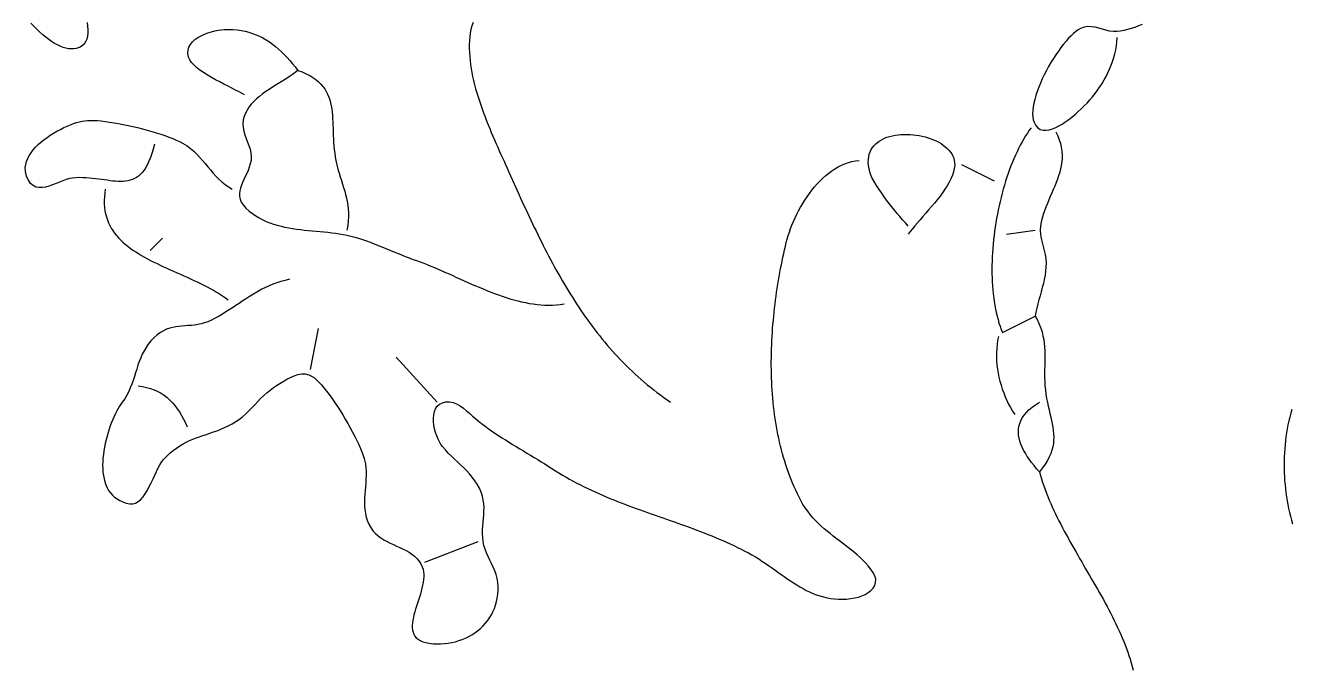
# Model space of a CAD drawing. Header units: millimetres. Extents: x 144 to 1034, y 80 to 1104.
# Drawn here: x 374 to 683.1, y 340.8 to 497.5 of the extents above; entities that cross this region are included whole.
import ezdxf

# ---------------------------------------------------------------- set-up
doc = ezdxf.new("R2010")
doc.units = ezdxf.units.MM
doc.layers.add('0_0_0', color=3, linetype='Continuous')

msp = doc.modelspace()

# ---------------------------------------------------------------- linework, layer by layer
at = {"layer": '0_0_0'}
for points in [[(389.11, 498.21), (389.22, 497.32), (389.27, 496.46), (389.26, 495.64), (389.18, 494.88), (389, 494.17), (388.73, 493.53), (388.36, 492.98), (387.86, 492.51), (387.23, 492.15), (386.46, 491.9), (385.85, 491.8), (385.21, 491.78), (384.57, 491.83), (383.91, 491.96), (383.23, 492.16), (382.54, 492.43), (381.85, 492.76), (381.15, 493.15), (380.43, 493.6), (379.72, 494.1), (379, 494.65), (378.28, 495.25), (377.55, 495.9), (376.83, 496.59), (376.11, 497.31), (375.39, 498.07)], [(483.29, 498.2), (482.97, 497.4), (482.75, 496.54), (482.6, 495.63), (482.49, 494.71), (482.42, 493.78), (482.38, 492.83), (482.38, 491.88), (482.41, 490.92), (482.47, 489.96), (482.56, 488.98), (482.68, 488), (482.83, 487.02), (483, 486.03), (483.2, 485.04), (483.42, 484.05), (483.67, 483.06), (483.93, 482.07), (484.21, 481.08), (484.51, 480.09), (484.83, 479.1), (485.16, 478.11), (485.5, 477.13), (485.85, 476.16), (486.22, 475.19), (486.59, 474.23), (486.97, 473.27), (487.36, 472.33), (487.75, 471.39), (488.14, 470.47), (488.53, 469.56), (488.93, 468.65), (489.32, 467.77), (489.71, 466.89), (490.1, 466.03), (490.48, 465.19), (490.85, 464.37), (491.21, 463.56), (491.62, 462.65), (492.03, 461.74), (492.44, 460.83), (492.85, 459.92), (493.26, 459.01), (493.67, 458.11), (494.07, 457.2), (494.49, 456.3), (494.9, 455.39), (495.31, 454.49), (495.72, 453.6), (496.14, 452.7), (496.55, 451.8), (496.97, 450.91), (497.39, 450.02), (497.82, 449.13), (498.24, 448.24), (498.67, 447.36), (499.1, 446.48), (499.53, 445.6), (499.97, 444.72), (500.41, 443.85), (500.85, 442.98), (501.3, 442.11), (501.75, 441.25), (502.21, 440.39), (502.67, 439.53), (503.13, 438.67), (503.6, 437.82), (504.07, 436.98), (504.55, 436.13), (505.03, 435.29), (505.52, 434.46), (506.01, 433.63), (506.51, 432.8), (507.02, 431.98), (507.53, 431.16), (508.05, 430.35), (508.57, 429.54), (509.1, 428.73), (509.64, 427.93), (510.19, 427.14), (510.74, 426.35), (511.3, 425.57), (511.86, 424.79), (512.44, 424.01), (513.02, 423.25), (513.61, 422.48), (514.21, 421.73), (514.81, 420.98), (515.43, 420.23), (516.05, 419.49), (516.69, 418.76), (517.33, 418.03), (517.98, 417.31), (518.64, 416.6), (519.31, 415.89), (520, 415.19), (520.69, 414.5), (521.39, 413.81), (522.1, 413.13), (522.82, 412.46), (523.56, 411.79), (524.3, 411.14), (525.06, 410.49), (525.82, 409.84), (526.6, 409.21), (527.39, 408.58), (528.19, 407.96), (529.01, 407.35), (529.83, 406.74), (530.67, 406.15), (531.52, 405.56)], [(646.6, 497.77), (645.69, 497.39), (644.8, 497.04), (643.91, 496.74), (643.04, 496.49), (642.18, 496.28), (641.34, 496.13), (640.52, 496.04), (639.59, 496.03), (638.67, 496.15), (637.78, 496.36), (636.9, 496.61), (636.02, 496.87), (635.15, 497.08), (634.27, 497.22), (633.38, 497.24), (632.47, 497.09), (631.54, 496.74), (631, 496.44), (630.44, 496.04), (629.86, 495.56), (629.26, 495.01), (628.65, 494.38), (628.03, 493.69), (627.41, 492.94), (626.79, 492.13), (626.16, 491.28), (625.55, 490.38), (624.95, 489.45), (624.36, 488.49), (623.79, 487.5), (623.24, 486.5), (622.72, 485.48), (622.24, 484.46), (621.78, 483.44), (621.37, 482.42), (620.99, 481.42), (620.67, 480.43), (620.39, 479.46), (620.17, 478.53), (620.01, 477.63), (619.91, 476.77), (619.88, 475.96), (619.92, 475.21), (620.03, 474.51), (620.22, 473.88), (620.63, 473.08), (621.15, 472.51), (621.75, 472.15), (622.43, 471.97), (623.16, 471.96), (623.93, 472.08), (624.72, 472.31), (625.52, 472.63), (626.3, 473.03), (627.06, 473.46), (627.78, 473.92), (628.44, 474.38), (629.02, 474.81), (629.51, 475.19), (630.28, 475.82), (631.03, 476.48), (631.76, 477.16), (632.47, 477.86), (633.17, 478.59), (633.84, 479.33), (634.49, 480.1), (635.12, 480.88), (635.72, 481.69), (636.29, 482.51), (636.83, 483.35), (637.34, 484.21), (637.82, 485.09), (638.27, 485.97), (638.68, 486.88), (639.05, 487.8), (639.39, 488.73), (639.69, 489.67), (639.94, 490.63), (640.16, 491.6), (640.32, 492.57), (640.45, 493.56), (640.52, 494.56)], [(427.52, 480.56), (426.91, 480.92), (426.18, 481.31), (425.35, 481.74), (424.45, 482.2), (423.49, 482.68), (422.49, 483.19), (421.47, 483.72), (420.44, 484.27), (419.42, 484.84), (418.43, 485.43), (417.49, 486.03), (416.62, 486.64), (415.83, 487.26), (415.14, 487.88), (414.58, 488.51), (414.15, 489.15), (413.87, 489.78), (413.7, 490.65), (413.73, 491.45), (413.94, 492.2), (414.3, 492.87), (414.8, 493.49), (415.42, 494.05), (416.12, 494.55), (416.9, 494.99), (417.72, 495.37), (418.58, 495.7), (419.44, 495.97), (420.28, 496.18), (421.09, 496.34), (421.85, 496.45), (422.52, 496.51), (423.61, 496.54), (424.67, 496.51), (425.69, 496.43), (426.68, 496.29), (427.64, 496.11), (428.56, 495.87), (429.46, 495.59), (430.34, 495.26), (431.18, 494.88), (432, 494.46), (432.8, 494), (433.58, 493.5), (434.34, 492.96), (435.08, 492.38), (435.81, 491.76), (436.52, 491.11), (437.21, 490.43), (437.89, 489.71), (438.56, 488.97), (439.23, 488.19), (439.88, 487.39), (440.52, 486.56), (439.89, 486.04), (439.2, 485.53), (438.46, 485.02), (437.69, 484.52), (436.88, 484.01), (436.06, 483.5), (435.22, 482.99), (434.38, 482.46), (433.55, 481.92), (432.73, 481.37), (431.94, 480.8), (431.17, 480.21), (430.45, 479.6), (429.77, 478.96), (429.15, 478.29), (428.6, 477.6), (428.12, 476.87), (427.73, 476.1), (427.42, 475.29), (427.22, 474.45), (427.13, 473.55), (427.17, 472.61), (427.33, 471.7), (427.59, 470.81), (427.91, 469.93), (428.25, 469.06), (428.58, 468.19), (428.86, 467.31), (429.07, 466.42), (429.16, 465.5), (429.1, 464.56), (428.93, 463.71), (428.68, 462.9), (428.39, 462.11), (428.06, 461.36), (427.71, 460.62), (427.36, 459.91), (427.03, 459.21), (426.74, 458.52), (426.5, 457.84), (426.33, 457.16), (426.25, 456.48), (426.28, 455.8), (426.44, 455.11), (426.73, 454.41), (427.19, 453.7), (427.83, 452.96), (428.66, 452.21), (429.45, 451.6), (430.27, 451.04), (431.1, 450.54), (431.95, 450.1), (432.81, 449.7), (433.7, 449.34), (434.59, 449.03), (435.5, 448.75), (436.42, 448.51), (437.35, 448.3), (438.29, 448.11), (439.23, 447.95), (440.19, 447.82), (441.14, 447.69), (442.1, 447.58), (443.07, 447.49), (444.03, 447.39), (444.99, 447.31), (445.96, 447.22), (446.91, 447.13), (447.87, 447.03), (448.82, 446.92), (449.76, 446.8), (450.69, 446.66), (451.61, 446.5), (452.52, 446.32), (453.46, 446.1), (454.41, 445.85), (455.35, 445.57), (456.3, 445.26), (457.25, 444.94), (458.21, 444.59), (459.16, 444.23), (460.12, 443.85), (461.07, 443.47), (462.02, 443.08), (462.97, 442.68), (463.92, 442.29), (464.87, 441.9), (465.81, 441.51), (466.74, 441.14), (467.68, 440.78), (468.6, 440.43), (469.52, 440.11), (470.39, 439.8), (471.26, 439.48), (472.13, 439.14), (473.01, 438.79), (473.89, 438.42), (474.78, 438.05), (475.67, 437.66), (476.57, 437.26), (477.47, 436.86), (478.38, 436.45), (479.29, 436.04), (480.2, 435.63), (481.11, 435.22), (482.03, 434.81), (482.95, 434.4), (483.88, 434), (484.81, 433.6), (485.74, 433.21), (486.67, 432.83), (487.6, 432.46), (488.54, 432.1), (489.48, 431.75), (490.42, 431.42), (491.36, 431.11), (492.3, 430.82), (493.24, 430.55), (494.19, 430.3), (495.13, 430.07), (496.08, 429.87), (497.03, 429.69), (497.97, 429.54), (498.92, 429.42), (499.86, 429.34), (500.81, 429.28), (501.75, 429.26), (502.7, 429.28), (503.64, 429.33), (504.58, 429.42), (505.52, 429.56)], [(440.52, 486.56), (441.58, 486.17), (442.55, 485.74), (443.43, 485.29), (444.22, 484.81), (444.94, 484.3), (445.58, 483.76), (446.14, 483.2), (446.65, 482.61), (447.09, 482.01), (447.47, 481.37), (447.8, 480.72), (448.08, 480.04), (448.31, 479.35), (448.51, 478.63), (448.67, 477.9), (448.79, 477.15), (448.89, 476.39), (448.97, 475.61), (449.02, 474.82), (449.07, 474.01), (449.1, 473.19), (449.13, 472.36), (449.15, 471.52), (449.18, 470.67), (449.22, 469.82), (449.26, 468.95), (449.33, 468.08), (449.41, 467.21), (449.52, 466.33), (449.65, 465.44), (449.82, 464.56), (450.07, 463.49), (450.33, 462.47), (450.6, 461.5), (450.88, 460.57), (451.16, 459.67), (451.44, 458.79), (451.7, 457.93), (451.96, 457.08), (452.19, 456.24), (452.4, 455.39), (452.58, 454.53), (452.72, 453.65), (452.82, 452.74), (452.87, 451.8), (452.88, 450.82), (452.82, 449.79), (452.71, 448.71), (452.52, 447.56)], [(405.52, 468.56), (405.21, 467.36), (404.89, 466.27), (404.54, 465.28), (404.18, 464.38), (403.8, 463.57), (403.4, 462.86), (402.99, 462.22), (402.56, 461.66), (402.11, 461.18), (401.64, 460.77), (401.16, 460.42), (400.66, 460.13), (400.14, 459.9), (399.61, 459.72), (399.06, 459.59), (398.49, 459.5), (397.91, 459.45), (397.31, 459.43), (396.69, 459.45), (396.06, 459.49), (395.41, 459.55), (394.75, 459.63), (394.06, 459.72), (393.37, 459.82), (392.65, 459.92), (391.92, 460.02), (391.18, 460.12), (390.42, 460.2), (389.64, 460.28), (388.85, 460.33), (388.04, 460.36), (387.22, 460.37), (386.38, 460.34), (385.52, 460.28), (384.79, 460.15), (384.01, 459.93), (383.2, 459.63), (382.36, 459.29), (381.5, 458.93), (380.64, 458.59), (379.79, 458.29), (378.95, 458.07), (378.13, 457.94), (377.35, 457.93), (376.61, 458.08), (375.92, 458.42), (375.3, 458.96), (374.75, 459.75), (374.38, 460.52), (374.14, 461.29), (374.02, 462.06), (374.01, 462.82), (374.11, 463.57), (374.31, 464.31), (374.59, 465.03), (374.96, 465.75), (375.41, 466.45), (375.93, 467.13), (376.51, 467.79), (377.15, 468.43), (377.83, 469.04), (378.56, 469.64), (379.32, 470.2), (380.11, 470.74), (380.91, 471.25), (381.73, 471.72), (382.56, 472.16), (383.38, 472.57), (384.2, 472.94), (385, 473.26), (385.78, 473.55), (386.53, 473.8), (387.24, 474), (387.91, 474.15), (388.52, 474.25), (389.18, 474.32), (389.91, 474.34), (390.73, 474.33), (391.61, 474.28), (392.55, 474.2), (393.55, 474.09), (394.59, 473.94), (395.68, 473.77), (396.79, 473.58), (397.93, 473.36), (399.09, 473.12), (400.25, 472.86), (401.42, 472.58), (402.59, 472.28), (403.74, 471.97), (404.87, 471.65), (405.98, 471.31), (407.05, 470.97), (408.08, 470.62), (409.06, 470.26), (409.99, 469.9), (410.85, 469.54), (411.64, 469.18), (412.35, 468.82), (412.98, 468.46), (413.51, 468.11), (414.33, 467.47), (415.11, 466.8), (415.84, 466.08), (416.55, 465.34), (417.23, 464.57), (417.89, 463.8), (418.55, 463.02), (419.2, 462.24), (419.87, 461.47), (420.55, 460.73), (421.26, 460.01), (422.01, 459.32), (422.79, 458.68), (423.63, 458.09), (424.52, 457.56)], [(589.52, 448.56), (588.83, 449.32), (588.14, 450.09), (587.46, 450.86), (586.79, 451.64), (586.13, 452.43), (585.48, 453.23), (584.85, 454.04), (584.23, 454.86), (583.63, 455.7), (583.04, 456.56), (582.43, 457.48), (581.8, 458.43), (581.21, 459.42), (580.67, 460.44), (580.24, 461.49), (579.94, 462.56), (579.82, 463.36), (579.76, 464.11), (579.78, 464.83), (579.86, 465.5), (580.01, 466.12), (580.23, 466.71), (580.5, 467.26), (580.82, 467.76), (581.19, 468.23), (581.62, 468.65), (582.08, 469.04), (582.59, 469.39), (583.14, 469.71), (583.72, 469.98), (584.33, 470.22), (584.98, 470.43), (585.64, 470.6), (586.33, 470.73), (587.03, 470.83), (587.75, 470.9), (588.49, 470.93), (589.22, 470.94), (589.97, 470.91), (590.72, 470.85), (591.46, 470.76), (592.2, 470.64), (592.93, 470.49), (593.65, 470.31), (594.35, 470.1), (595.04, 469.87), (595.7, 469.61), (596.34, 469.32), (596.95, 469.01), (597.53, 468.67), (598.07, 468.31), (598.57, 467.92), (599.04, 467.51), (599.46, 467.08), (599.83, 466.62), (600.14, 466.15), (600.41, 465.65), (600.61, 465.13), (600.76, 464.59), (600.84, 464.03), (600.85, 463.45), (600.76, 462.63), (600.58, 461.79), (600.31, 460.95), (599.95, 460.1), (599.53, 459.24), (599.04, 458.38), (598.49, 457.53), (597.9, 456.67), (597.27, 455.82), (596.6, 454.97), (595.91, 454.13), (595.21, 453.3), (594.49, 452.48), (593.78, 451.68), (593.08, 450.88), (592.4, 450.11), (591.74, 449.35), (591.11, 448.62), (590.53, 447.91), (590, 447.22), (589.52, 446.56)], [(619.52, 472.56), (619.06, 471.92), (618.6, 471.25), (618.16, 470.55), (617.72, 469.83), (617.29, 469.08), (616.87, 468.31), (616.47, 467.51), (616.07, 466.7), (615.68, 465.86), (615.3, 465), (614.94, 464.13), (614.58, 463.23), (614.24, 462.32), (613.91, 461.39), (613.59, 460.45), (613.28, 459.5), (612.99, 458.53), (612.7, 457.55), (612.43, 456.55), (612.17, 455.55), (611.93, 454.54), (611.7, 453.52), (611.48, 452.49), (611.27, 451.46), (611.08, 450.42), (610.9, 449.38), (610.74, 448.33), (610.59, 447.29), (610.46, 446.24), (610.34, 445.19), (610.24, 444.14), (610.15, 443.1), (610.08, 442.05), (610.02, 441.01), (609.98, 439.98), (609.96, 438.95), (609.95, 437.93), (609.96, 436.91), (609.98, 435.91), (610.02, 434.91), (610.08, 433.93), (610.16, 432.96), (610.26, 432), (610.37, 431.05), (610.5, 430.12), (610.65, 429.2), (610.81, 428.3), (611, 427.42), (611.21, 426.56), (611.43, 425.71), (611.67, 424.89), (611.94, 424.09), (612.22, 423.31), (612.52, 422.56), (620.52, 426.56), (621.06, 425.56), (621.51, 424.59), (621.88, 423.64), (622.17, 422.7), (622.41, 421.77), (622.58, 420.86), (622.71, 419.95), (622.79, 419.05), (622.84, 418.15), (622.86, 417.25), (622.86, 416.34), (622.85, 415.42), (622.83, 414.5), (622.81, 413.56), (622.8, 412.6), (622.8, 411.63), (622.83, 410.63), (622.89, 409.61), (622.99, 408.56), (623.13, 407.51), (623.29, 406.49), (623.48, 405.52), (623.67, 404.58), (623.88, 403.67), (624.09, 402.78), (624.29, 401.92), (624.48, 401.08), (624.65, 400.26), (624.8, 399.45), (624.91, 398.65), (624.99, 397.86), (625.03, 397.07), (625.01, 396.27), (624.94, 395.48), (624.8, 394.68), (624.6, 393.86), (624.31, 393.03), (623.95, 392.19), (623.49, 391.32), (622.94, 390.43), (622.29, 389.51), (621.52, 388.56), (620.86, 389.32), (620.23, 390.08), (619.64, 390.84), (619.08, 391.6), (618.57, 392.35), (618.1, 393.1), (617.69, 393.85), (617.32, 394.6), (617.01, 395.34), (616.77, 396.08), (616.58, 396.81), (616.47, 397.53), (616.42, 398.25), (616.45, 398.96), (616.55, 399.67), (616.74, 400.36), (617, 401.05), (617.36, 401.73), (617.81, 402.39), (618.35, 403.05), (618.99, 403.69), (619.73, 404.33), (620.57, 404.95), (621.52, 405.56)], [(625.52, 471.56), (626, 470.58), (626.38, 469.63), (626.67, 468.69), (626.88, 467.77), (627.01, 466.86), (627.07, 465.97), (627.06, 465.09), (627, 464.23), (626.87, 463.37), (626.7, 462.52), (626.48, 461.67), (626.23, 460.83), (625.94, 459.99), (625.63, 459.16), (625.29, 458.32), (624.93, 457.48), (624.57, 456.63), (624.2, 455.79), (623.83, 454.93), (623.47, 454.06), (623.12, 453.19), (622.79, 452.3), (622.48, 451.4), (622.19, 450.49), (621.95, 449.56), (621.77, 448.53), (621.74, 447.52), (621.83, 446.52), (622, 445.53), (622.22, 444.54), (622.47, 443.56), (622.72, 442.58), (622.94, 441.58), (623.1, 440.58), (623.17, 439.56), (623.14, 438.55), (623.06, 437.54), (622.91, 436.54), (622.72, 435.53), (622.5, 434.53), (622.24, 433.53), (621.97, 432.53), (621.69, 431.54), (621.41, 430.54), (621.15, 429.54), (620.91, 428.55), (620.69, 427.55), (620.52, 426.56)], [(438.52, 435.56), (437.43, 435.3), (436.38, 435.01), (435.38, 434.69), (434.41, 434.34), (433.49, 433.95), (432.6, 433.55), (431.74, 433.12), (430.9, 432.67), (430.08, 432.2), (429.28, 431.71), (428.5, 431.21), (427.72, 430.71), (426.94, 430.19), (426.17, 429.67), (425.39, 429.14), (424.6, 428.62), (423.8, 428.09), (422.98, 427.58), (422.15, 427.06), (421.29, 426.56), (420.39, 426.07), (419.47, 425.6), (418.6, 425.21), (417.76, 424.91), (416.93, 424.68), (416.12, 424.52), (415.32, 424.4), (414.54, 424.31), (413.76, 424.25), (413, 424.2), (412.24, 424.14), (411.49, 424.07), (410.75, 423.97), (410, 423.82), (409.25, 423.62), (408.51, 423.35), (407.76, 423), (407, 422.55), (406.23, 422), (405.46, 421.32), (404.67, 420.51), (404.03, 419.74), (403.47, 418.93), (402.98, 418.1), (402.55, 417.25), (402.17, 416.37), (401.82, 415.48), (401.51, 414.57), (401.21, 413.65), (400.92, 412.73), (400.63, 411.81), (400.33, 410.88), (400, 409.96), (399.64, 409.05), (399.24, 408.15), (398.79, 407.27), (398.27, 406.4), (397.68, 405.56), (397.35, 405.1), (397.02, 404.59), (396.69, 404.03), (396.35, 403.42), (396.02, 402.77), (395.69, 402.07), (395.37, 401.34), (395.06, 400.58), (394.76, 399.79), (394.48, 398.97), (394.21, 398.13), (393.96, 397.27), (393.73, 396.39), (393.52, 395.51), (393.34, 394.62), (393.18, 393.72), (393.06, 392.83), (392.97, 391.94), (392.91, 391.05), (392.89, 390.18), (392.91, 389.32), (392.97, 388.48), (393.08, 387.67), (393.23, 386.88), (393.43, 386.12), (393.69, 385.39), (393.99, 384.7), (394.35, 384.05), (394.77, 383.45), (395.25, 382.89), (395.79, 382.38), (396.4, 381.94), (397.07, 381.55), (397.82, 381.22), (398.63, 380.96), (399.52, 380.77), (400.25, 380.75), (400.94, 380.94), (401.58, 381.3), (402.19, 381.82), (402.76, 382.46), (403.29, 383.22), (403.8, 384.06), (404.28, 384.96), (404.74, 385.89), (405.18, 386.84), (405.61, 387.77), (406.03, 388.68), (406.44, 389.52), (406.84, 390.28), (407.25, 390.94), (407.66, 391.47), (408.48, 392.33), (409.3, 393.09), (410.1, 393.77), (410.9, 394.37), (411.7, 394.91), (412.5, 395.38), (413.3, 395.8), (414.1, 396.18), (414.91, 396.52), (415.72, 396.84), (416.54, 397.13), (417.37, 397.42), (418.21, 397.7), (419.06, 397.99), (419.92, 398.29), (420.8, 398.61), (421.7, 398.96), (422.61, 399.35), (423.55, 399.79), (424.51, 400.28), (425.42, 400.82), (426.28, 401.42), (427.08, 402.07), (427.85, 402.76), (428.59, 403.48), (429.31, 404.21), (430.02, 404.96), (430.73, 405.71), (431.45, 406.45), (432.19, 407.17), (432.95, 407.86), (433.76, 408.51), (434.62, 409.12), (435.34, 409.6), (436.11, 410.11), (436.94, 410.64), (437.81, 411.15), (438.7, 411.62), (439.61, 412.01), (440.52, 412.3), (441.44, 412.45), (442.34, 412.45), (443.21, 412.26), (444.06, 411.85), (444.56, 411.48), (445.1, 411.01), (445.67, 410.45), (446.27, 409.8), (446.89, 409.07), (447.53, 408.28), (448.19, 407.42), (448.85, 406.51), (449.51, 405.55), (450.18, 404.55), (450.83, 403.53), (451.48, 402.48), (452.12, 401.42), (452.74, 400.36), (453.33, 399.29), (453.9, 398.24), (454.44, 397.2), (454.94, 396.2), (455.4, 395.22), (455.81, 394.29), (456.17, 393.41), (456.48, 392.59), (456.73, 391.83), (456.92, 391.16), (457.04, 390.56), (457.15, 389.61), (457.2, 388.66), (457.19, 387.72), (457.16, 386.78), (457.09, 385.85), (457.01, 384.91), (456.93, 383.98), (456.86, 383.06), (456.8, 382.13), (456.78, 381.2), (456.8, 380.27), (456.88, 379.34), (457.02, 378.41), (457.24, 377.48), (457.55, 376.54), (457.96, 375.6), (458.4, 374.82), (458.92, 374.12), (459.5, 373.5), (460.14, 372.94), (460.82, 372.44), (461.55, 371.98), (462.3, 371.56), (463.07, 371.17), (463.85, 370.8), (464.64, 370.44), (465.43, 370.08), (466.2, 369.71), (466.95, 369.33), (467.67, 368.92), (468.36, 368.47), (469, 367.97), (469.58, 367.43), (470.09, 366.82), (470.54, 366.13), (470.91, 365.37), (471.09, 364.8), (471.21, 364.2), (471.26, 363.58), (471.27, 362.93), (471.22, 362.26), (471.12, 361.58), (470.99, 360.88), (470.83, 360.16), (470.64, 359.44), (470.43, 358.71), (470.2, 357.98), (469.97, 357.25), (469.73, 356.52), (469.5, 355.8), (469.28, 355.08), (469.07, 354.37), (468.88, 353.68), (468.72, 353), (468.59, 352.34), (468.5, 351.7), (468.45, 351.09), (468.46, 350.5), (468.52, 349.94), (468.64, 349.42), (468.84, 348.93), (469.1, 348.48), (469.45, 348.07), (469.88, 347.7), (470.4, 347.38), (471.02, 347.11), (471.75, 346.89), (472.58, 346.73), (473.53, 346.62), (474.46, 346.58), (475.39, 346.58), (476.31, 346.64), (477.21, 346.75), (478.1, 346.91), (478.98, 347.11), (479.83, 347.36), (480.66, 347.66), (481.47, 348), (482.25, 348.39), (483.01, 348.82), (483.73, 349.29), (484.42, 349.8), (485.08, 350.35), (485.7, 350.93), (486.28, 351.56), (486.82, 352.22), (487.31, 352.92), (487.76, 353.64), (488.16, 354.41), (488.5, 355.2), (488.8, 356.03), (489.04, 356.88), (489.22, 357.76), (489.34, 358.67), (489.4, 359.61), (489.39, 360.57), (489.32, 361.56), (489.16, 362.54), (488.91, 363.48), (488.58, 364.39), (488.21, 365.28), (487.8, 366.16), (487.37, 367.03), (486.96, 367.91), (486.57, 368.79), (486.23, 369.69), (485.95, 370.61), (485.76, 371.56), (485.66, 372.55), (485.62, 373.51), (485.64, 374.45), (485.69, 375.37), (485.77, 376.28), (485.85, 377.18), (485.92, 378.07), (485.96, 378.97), (485.97, 379.86), (485.92, 380.77), (485.79, 381.69), (485.58, 382.62), (485.27, 383.58), (484.84, 384.56), (484.31, 385.52), (483.73, 386.41), (483.1, 387.25), (482.44, 388.05), (481.74, 388.81), (481.01, 389.55), (480.27, 390.27), (479.51, 390.98), (478.76, 391.69), (478, 392.42), (477.26, 393.16), (476.54, 393.92), (475.84, 394.73), (475.47, 395.24), (475.11, 395.85), (474.76, 396.56), (474.44, 397.34), (474.15, 398.17), (473.92, 399.04), (473.74, 399.93), (473.64, 400.81), (473.62, 401.68), (473.69, 402.5), (473.86, 403.27), (474.15, 403.97), (474.57, 404.57), (475.12, 405.06), (475.82, 405.42), (476.67, 405.64), (477.56, 405.65), (478.43, 405.48), (479.29, 405.14), (480.12, 404.67), (480.94, 404.1), (481.72, 403.48), (482.48, 402.82), (483.2, 402.17), (483.88, 401.56), (484.52, 401.02), (485.33, 400.39), (486.15, 399.78), (486.97, 399.18), (487.81, 398.59), (488.65, 398.02), (489.5, 397.45), (490.36, 396.9), (491.22, 396.35), (492.08, 395.81), (492.95, 395.27), (493.82, 394.74), (494.7, 394.21), (495.57, 393.68), (496.45, 393.16), (497.33, 392.63), (498.2, 392.1), (499.07, 391.57), (499.94, 391.03), (500.81, 390.49), (501.67, 389.94), (502.52, 389.39), (503.38, 388.83), (504.25, 388.3), (505.12, 387.77), (505.99, 387.26), (506.87, 386.77), (507.75, 386.29), (508.63, 385.82), (509.52, 385.36), (510.41, 384.92), (511.3, 384.48), (512.2, 384.06), (513.09, 383.65), (514, 383.24), (514.9, 382.85), (515.81, 382.46), (516.72, 382.09), (517.63, 381.72), (518.54, 381.35), (519.45, 381), (520.37, 380.65), (521.29, 380.3), (522.21, 379.96), (523.13, 379.62), (524.05, 379.29), (524.97, 378.96), (525.89, 378.63), (526.81, 378.31), (527.74, 377.99), (528.66, 377.66), (529.59, 377.34), (530.51, 377.02), (531.43, 376.69), (532.36, 376.37), (533.28, 376.04), (534.2, 375.71), (535.12, 375.38), (536.04, 375.05), (536.96, 374.71), (537.88, 374.36), (538.8, 374.01), (539.71, 373.66), (540.63, 373.3), (541.54, 372.93), (542.45, 372.55), (543.36, 372.17), (544.26, 371.78), (545.16, 371.38), (546.07, 370.97), (546.96, 370.55), (547.86, 370.12), (548.75, 369.68), (549.64, 369.23), (550.52, 368.76), (551.37, 368.29), (552.2, 367.81), (553.02, 367.3), (553.82, 366.79), (554.62, 366.26), (555.4, 365.72), (556.18, 365.18), (556.95, 364.63), (557.71, 364.09), (558.48, 363.54), (559.24, 363.01), (560, 362.48), (560.76, 361.96), (561.52, 361.46), (562.29, 360.97), (563.07, 360.5), (563.85, 360.06), (564.64, 359.64), (565.45, 359.25), (566.26, 358.89), (567.1, 358.56), (567.94, 358.28), (568.8, 358.03), (569.69, 357.82), (570.59, 357.66), (571.51, 357.54), (572.46, 357.48), (573.43, 357.47), (574.43, 357.51), (575.46, 357.62), (576.52, 357.79), (577.35, 357.98), (578.18, 358.27), (578.99, 358.63), (579.74, 359.08), (580.4, 359.6), (580.94, 360.19), (581.33, 360.85), (581.55, 361.58), (581.57, 362.36), (581.35, 363.2), (580.86, 364.09), (580.3, 364.87), (579.71, 365.61), (579.09, 366.32), (578.44, 366.99), (577.78, 367.64), (577.09, 368.27), (576.39, 368.88), (575.67, 369.47), (574.94, 370.05), (574.2, 370.62), (573.46, 371.19), (572.71, 371.76), (571.96, 372.32), (571.21, 372.9), (570.46, 373.48), (569.73, 374.08), (569, 374.69), (568.28, 375.33), (567.58, 375.98), (566.9, 376.67), (566.23, 377.38), (565.59, 378.14), (564.98, 378.93), (564.39, 379.76), (563.83, 380.63), (563.31, 381.56), (562.88, 382.39), (562.46, 383.22), (562.06, 384.07), (561.67, 384.92), (561.3, 385.79), (560.94, 386.66), (560.6, 387.54), (560.27, 388.43), (559.96, 389.33), (559.65, 390.24), (559.37, 391.15), (559.09, 392.07), (558.83, 393), (558.58, 393.93), (558.35, 394.87), (558.12, 395.81), (557.91, 396.76), (557.71, 397.72), (557.53, 398.68), (557.36, 399.65), (557.19, 400.62), (557.04, 401.59), (556.91, 402.57), (556.78, 403.55), (556.66, 404.54), (556.56, 405.53), (556.47, 406.52), (556.39, 407.51), (556.31, 408.51), (556.25, 409.51), (556.2, 410.51), (556.16, 411.51), (556.13, 412.52), (556.11, 413.52), (556.1, 414.53), (556.1, 415.53), (556.11, 416.54), (556.13, 417.55), (556.15, 418.55), (556.19, 419.56), (556.23, 420.56), (556.29, 421.56), (556.35, 422.56), (556.42, 423.56), (556.5, 424.56), (556.59, 425.56), (556.68, 426.55), (556.78, 427.54), (556.89, 428.53), (557.01, 429.51), (557.13, 430.49), (557.27, 431.47), (557.4, 432.44), (557.55, 433.4), (557.7, 434.37), (557.86, 435.32), (558.02, 436.28), (558.19, 437.22), (558.37, 438.16), (558.55, 439.1), (558.74, 440.02), (558.94, 440.95), (559.13, 441.86), (559.34, 442.77), (559.55, 443.67), (559.76, 444.56), (559.98, 445.38), (560.22, 446.21), (560.5, 447.06), (560.8, 447.93), (561.14, 448.8), (561.51, 449.67), (561.9, 450.55), (562.32, 451.43), (562.77, 452.31), (563.25, 453.18), (563.75, 454.04), (564.28, 454.89), (564.84, 455.72), (565.42, 456.54), (566.02, 457.33), (566.64, 458.1), (567.29, 458.84), (567.96, 459.55), (568.66, 460.22), (569.37, 460.86), (570.1, 461.46), (570.86, 462.02), (571.63, 462.53), (572.42, 462.99), (573.23, 463.4), (574.06, 463.75), (574.9, 464.05), (575.76, 464.28), (576.63, 464.45), (577.52, 464.56)], [(602.52, 463.56), (610.52, 459.56)], [(393.52, 457.56), (393.39, 456.6), (393.3, 455.68), (393.27, 454.79), (393.28, 453.93), (393.34, 453.11), (393.45, 452.31), (393.6, 451.54), (393.8, 450.79), (394.04, 450.08), (394.32, 449.38), (394.63, 448.72), (394.99, 448.07), (395.38, 447.45), (395.8, 446.85), (396.26, 446.27), (396.75, 445.71), (397.27, 445.17), (397.83, 444.65), (398.4, 444.14), (399.01, 443.65), (399.64, 443.17), (400.29, 442.71), (400.96, 442.26), (401.65, 441.82), (402.37, 441.4), (403.1, 440.98), (403.84, 440.57), (404.6, 440.17), (405.38, 439.78), (406.16, 439.4), (406.96, 439.02), (407.77, 438.64), (408.58, 438.27), (409.4, 437.9), (410.22, 437.53), (411.05, 437.16), (411.87, 436.79), (412.7, 436.42), (413.53, 436.05), (414.35, 435.67), (415.17, 435.29), (415.99, 434.91), (416.8, 434.52), (417.6, 434.12), (418.39, 433.71), (419.17, 433.3), (419.93, 432.87), (420.68, 432.43), (421.42, 431.99), (422.14, 431.52), (422.84, 431.05), (423.52, 430.56)], [(407.52, 445.56), (404.52, 442.56)], [(613.52, 446.56), (620.52, 447.56)], [(445.52, 423.56), (443.52, 413.56)], [(611.52, 421.56), (611.34, 420.59), (611.2, 419.61), (611.11, 418.63), (611.06, 417.64), (611.06, 416.65), (611.09, 415.65), (611.18, 414.65), (611.3, 413.66), (611.46, 412.67), (611.65, 411.69), (611.89, 410.71), (612.16, 409.74), (612.47, 408.78), (612.81, 407.84), (613.19, 406.91), (613.6, 406), (614.03, 405.11), (614.5, 404.23), (615, 403.38), (615.52, 402.56)], [(464.52, 416.56), (474.52, 405.56)], [(401.52, 409.56), (402.6, 409.4), (403.62, 409.19), (404.58, 408.91), (405.49, 408.58), (406.34, 408.19), (407.15, 407.75), (407.9, 407.25), (408.62, 406.7), (409.29, 406.09), (409.92, 405.44), (410.52, 404.74), (411.09, 403.98), (411.62, 403.19), (412.13, 402.34), (412.62, 401.46), (413.08, 400.53), (413.52, 399.56)], [(683.14, 403.82), (682.88, 402.88), (682.64, 401.94), (682.42, 400.99), (682.21, 400.04), (682.03, 399.08), (681.86, 398.11), (681.72, 397.14), (681.59, 396.17), (681.49, 395.2), (681.4, 394.22), (681.33, 393.24), (681.28, 392.26), (681.25, 391.28), (681.24, 390.3), (681.25, 389.32), (681.28, 388.34), (681.33, 387.36), (681.39, 386.38), (681.48, 385.4), (681.58, 384.42), (681.7, 383.45), (681.84, 382.48), (682, 381.52), (682.17, 380.56), (682.37, 379.6), (682.58, 378.65), (682.82, 377.71), (683.07, 376.77), (683.33, 375.84)], [(621.52, 388.56), (621.77, 387.69), (622.03, 386.83), (622.31, 385.97), (622.61, 385.11), (622.92, 384.25), (623.24, 383.4), (623.58, 382.54), (623.94, 381.69), (624.3, 380.84), (624.68, 379.99), (625.07, 379.15), (625.47, 378.3), (625.88, 377.46), (626.3, 376.62), (626.73, 375.78), (627.16, 374.94), (627.61, 374.1), (628.06, 373.26), (628.52, 372.43), (628.98, 371.59), (629.45, 370.76), (629.92, 369.92), (630.4, 369.09), (630.88, 368.25), (631.36, 367.42), (631.85, 366.58), (632.33, 365.75), (632.82, 364.92), (633.31, 364.08), (633.8, 363.25), (634.28, 362.41), (634.77, 361.58), (635.25, 360.74), (635.73, 359.9), (636.2, 359.06), (636.67, 358.22), (637.14, 357.38), (637.6, 356.54), (638.05, 355.7), (638.5, 354.86), (638.94, 354.01), (639.37, 353.16), (639.79, 352.31), (640.21, 351.46), (640.61, 350.61), (641, 349.76), (641.38, 348.9), (641.75, 348.04), (642.11, 347.18), (642.46, 346.32), (642.79, 345.45), (643.1, 344.58), (643.4, 343.71), (643.69, 342.84), (643.96, 341.96), (644.21, 341.08), (644.45, 340.2)], [(471.52, 366.56), (484.52, 371.56)]]:
    msp.add_lwpolyline(points, dxfattribs=at)

doc.saveas('drawing.dxf')
